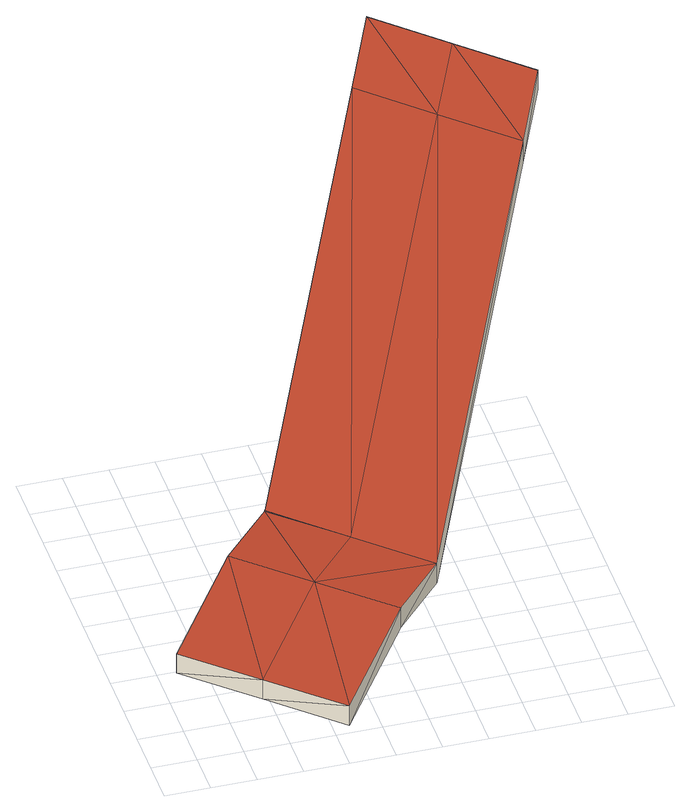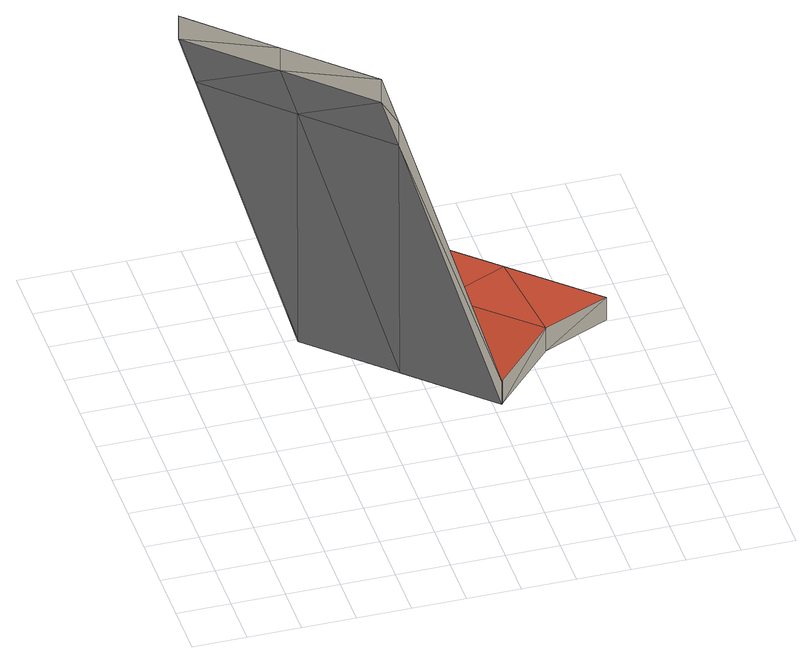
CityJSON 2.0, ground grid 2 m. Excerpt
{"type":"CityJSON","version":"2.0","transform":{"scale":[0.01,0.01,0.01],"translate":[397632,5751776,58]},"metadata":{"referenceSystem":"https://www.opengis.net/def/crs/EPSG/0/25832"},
"CityObjects":{
"building1":{"type":"Building","attributes":{"Geometrietyp2DReferenz":"2000","Gemeindeschluessel":"05515000","function":"53001_1800","roofType":"9999","measuredHeight":1},"geometry":[{"type":"Solid","lod":"2","boundaries":[[[[0,1,2]],[[1,3,2]],[[4,5,0]],[[5,1,0]],[[6,7,4]],[[7,5,4]],[[8,9,6]],[[9,7,6]],[[10,11,8]],[[11,9,8]],[[12,13,10]],[[13,11,10]],[[14,15,12]],[[15,13,12]],[[16,17,14]],[[17,15,14]],[[18,19,16]],[[19,17,16]],[[20,21,18]],[[21,19,18]],[[22,23,20]],[[23,21,20]],[[24,25,22]],[[25,23,22]],[[26,27,24]],[[27,25,24]],[[2,3,26]],[[3,27,26]],[[5,28,3]],[[5,3,1]],[[7,29,28]],[[7,28,5]],[[9,30,7]],[[7,30,29]],[[11,13,30]],[[11,30,9]],[[28,25,27]],[[28,27,3]],[[29,21,23]],[[29,23,25]],[[29,25,28]],[[30,17,19]],[[30,19,29]],[[29,19,21]],[[13,15,17]],[[13,17,30]],[[4,2,31]],[[4,0,2]],[[6,31,32]],[[6,4,31]],[[8,6,33]],[[6,32,33]],[[10,33,12]],[[10,8,33]],[[31,26,24]],[[31,2,26]],[[32,22,20]],[[32,24,22]],[[32,31,24]],[[33,18,16]],[[33,32,18]],[[32,20,18]],[[12,16,14]],[[12,33,16]]]],"semantics":{"surfaces":[{"type":"WallSurface"},{"type":"GroundSurface"},{"type":"RoofSurface"}],"values":[[0,0,0,0,0,0,0,0,0,0,0,0,0,0,0,0,0,0,0,0,0,0,0,0,0,0,0,0,1,1,1,1,1,1,1,1,1,1,1,1,1,1,1,1,1,1,2,2,2,2,2,2,2,2,2,2,2,2,2,2,2,2,2,2]]}}]}
},
"vertices":[
[1848,1309,2280],[1848,1309,2180],[1558,1584,2280],[1558,1584,2180],[1758,1213,2000],[1758,1213,1900],[1220,646,330],[1220,646,230],[992,398,329],[992,398,229],[670,50,142],[670,50,42],[376,321,142],[376,321,42],[82,592,142],[82,592,42],[403,939,329],[403,939,229],[633,1189,330],[633,1189,230],[635,1192,330],[635,1192,230],[637,1194,330],[637,1194,230],[1177,1763,2000],[1177,1763,1900],[1268,1859,2280],[1268,1859,2180],[1467,1488,1900],[928,919,230],[698,669,229],[1467,1488,2000],[928,919,330],[698,669,329]
]}
